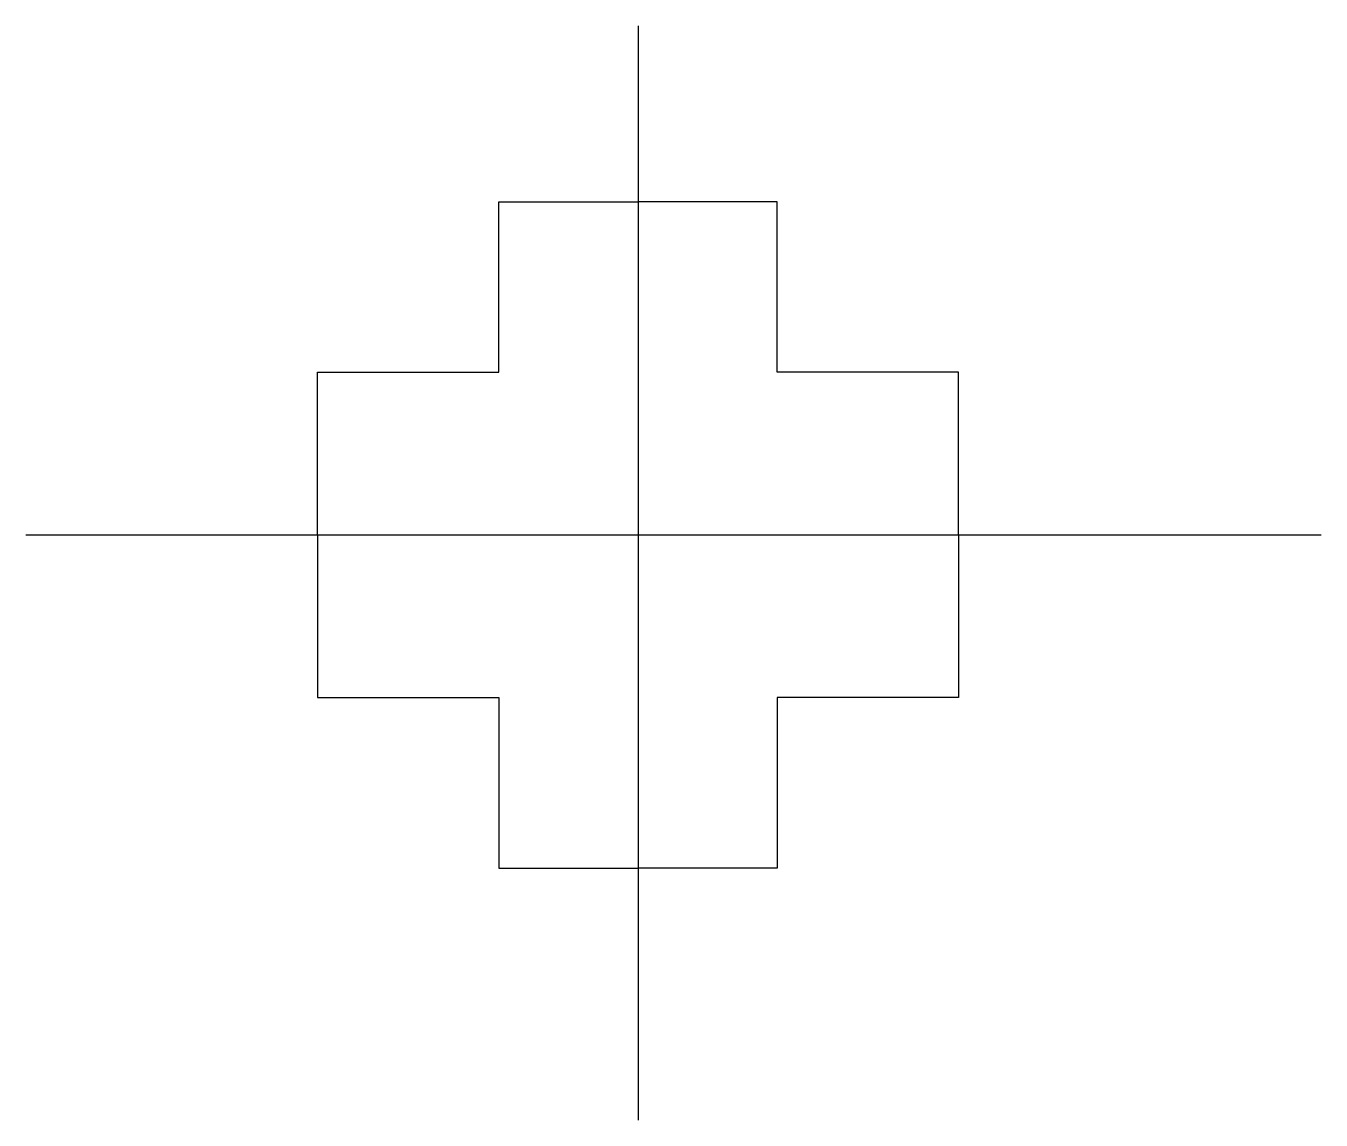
# Model space of a CAD drawing. Header units: inches. Extents: x 3.6 to 24.2, y 0.5 to 17.9.
import ezdxf

# ---------------------------------------------------------------- set-up
doc = ezdxf.new("R2010")
doc.units = ezdxf.units.IN
doc.header["$MEASUREMENT"] = 0
doc.layers.add('contorno', color=7, linetype='Continuous', lineweight=30)

msp = doc.modelspace()

# ---------------------------------------------------------------- linework, layer by layer
for p, q in [((13.357, 17.931), (13.357, 0.514)), ((3.618, 9.829), (24.225, 9.829))]:
    msp.add_line(p, q)
at = {"layer": 'contorno'}
for p, q in [((11.142, 12.418), (11.142, 15.133)), ((11.142, 15.133), (13.357, 15.133)), ((15.573, 15.133), (13.357, 15.133)), ((15.573, 12.418), (15.573, 15.133)), ((8.258, 9.829), (8.258, 12.418)), ((8.258, 12.418), (11.142, 12.418)), ((18.457, 12.418), (15.573, 12.418)), ((18.457, 9.829), (18.457, 12.418)), ((8.258, 9.829), (8.258, 7.239)), ((18.457, 9.829), (18.457, 7.239)), ((8.258, 7.239), (11.142, 7.239)), ((11.142, 7.239), (11.142, 4.524)), ((18.457, 7.239), (15.573, 7.239)), ((15.573, 7.239), (15.573, 4.524)), ((11.142, 4.524), (13.357, 4.524)), ((15.573, 4.524), (13.357, 4.524))]:
    msp.add_line(p, q, dxfattribs=at)

doc.saveas('drawing.dxf')
